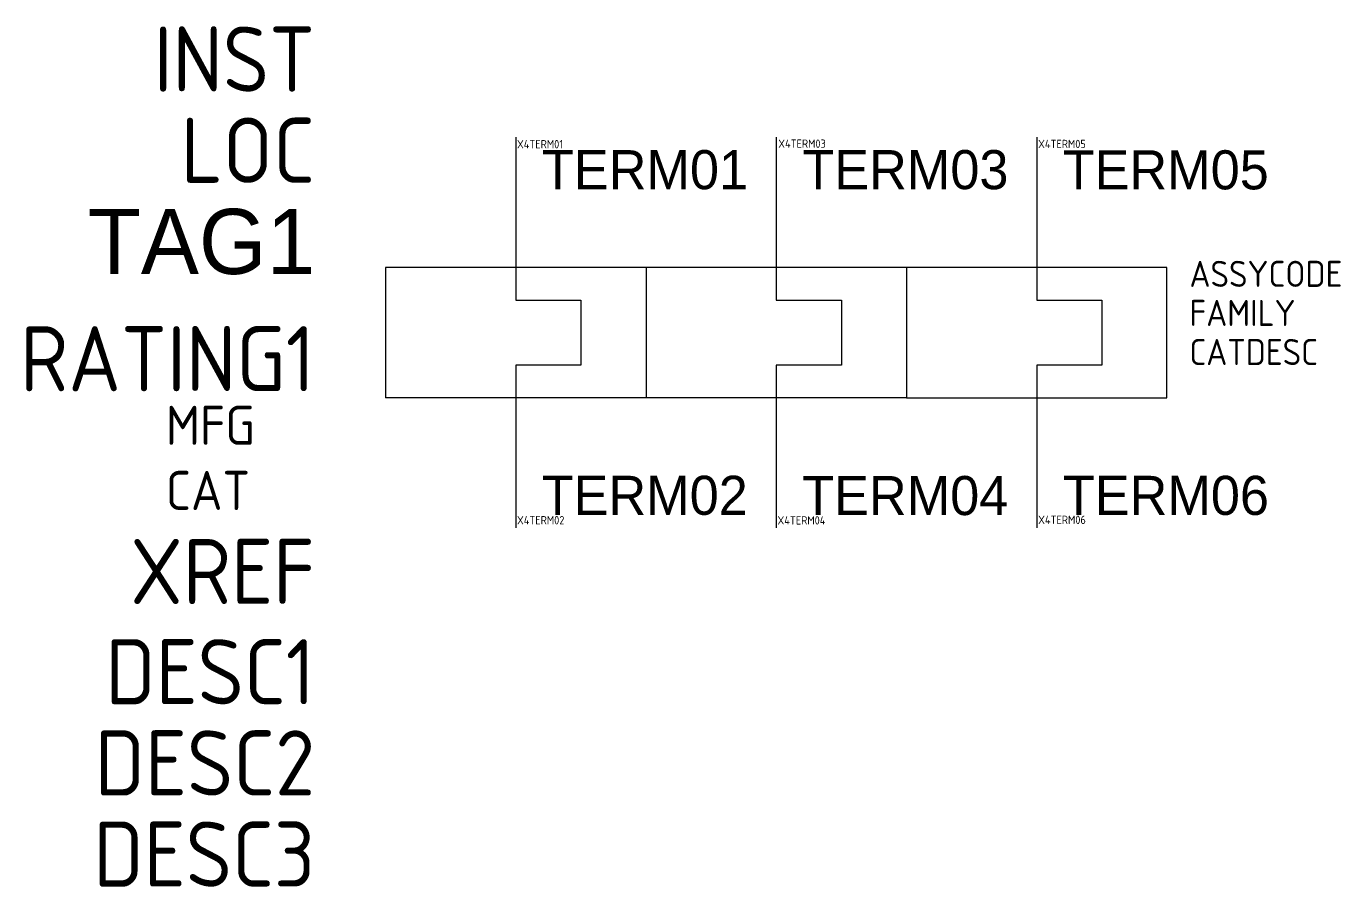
# Model space of a CAD drawing. Extents: x -38.8 to 11.7, y -21.3 to 11.8.
import ezdxf
from ezdxf.enums import TextEntityAlignment as Align

# ---------------------------------------------------------------- set-up
doc = ezdxf.new("R2010")
doc.units = 0
doc.header["$MEASUREMENT"] = 0
doc.styles.add('WD_IEC', font='isocp2.shx', dxfattribs={"width": 0.9, "height": 4})

msp = doc.modelspace()

# ---------------------------------------------------------------- linework, layer by layer
for p, q in [((-20, 7.5), (-20, 1.25)), ((-10, 7.5), (-10, 1.25)), ((0, 7.5), (0, 1.25)), ((-15, 2.5), (-25, 2.5)), ((-25, 2.5), (-25, -2.5)), ((-5, 2.5), (-15, 2.5)), ((-15, 2.5), (-15, -2.5)), ((-5, 2.5), (-5, -2.5)), ((5, 2.5), (-5, 2.5)), ((5, -2.5), (5, 2.5)), ((-20, 1.25), (-17.5, 1.25)), ((-17.5, 1.25), (-17.5, -1.25)), ((-10, 1.25), (-7.5, 1.25)), ((-7.5, 1.25), (-7.5, -1.25)), ((0, 1.25), (2.5, 1.25)), ((2.5, 1.25), (2.5, -1.25)), ((-20, -1.25), (-20, -7.5)), ((-17.5, -1.25), (-20, -1.25)), ((-10, -1.25), (-10, -7.5)), ((-7.5, -1.25), (-10, -1.25)), ((0, -1.25), (0, -7.5)), ((2.5, -1.25), (0, -1.25)), ((-15, -2.5), (-25, -2.5)), ((-5, -2.5), (-15, -2.5)), ((-5, -2.5), (5, -2.5))]:
    msp.add_line(p, q)

# ---------------------------------------------------------------- texts
at = {"style": 'WD_IEC'}
for tag, p in [('INST', (-27.709, 9.247)), ('LOC', (-27.709, 5.747)), ('RATING1', (-27.709, -2.253)), ('XREF', (-27.709, -10.418)), ('DESC1', (-27.709, -14.268)), ('DESC2', (-27.709, -17.768)), ('DESC3', (-27.709, -21.268))]:
    msp.add_attdef(tag, text='', height=2.5, dxfattribs=at).set_placement(p, align=Align.RIGHT)
at = {"style": 'WD_IEC', "flags": 1}
for tag, p, s, height in [('X4TERM01', (-19.955, 7.07), '', 0.32), ('X4TERM03', (-9.923, 7.09), '', 0.32), ('X4TERM05', (0.055, 7.079), '', 0.32), ('ASSYCODE', (5.866, 1.754), '', 1), ('FAMILY', (5.866, 0.254), 'OL_ACKO', 1), ('CATDESC', (5.866, -1.246), '', 1), ('MFG', (-33.443, -4.309), 'ACKO', 1.5), ('CAT', (-33.443, -6.809), 'РТ', 1.5), ('X4TERM02', (-19.955, -7.362), '', 0.32), ('X4TERM04', (-9.952, -7.368), '', 0.32), ('X4TERM06', (0.057, -7.347), '', 0.32)]:
    msp.add_attdef(tag, p, s, height=height, dxfattribs=at)
for tag, p, s in [('TERM01', (-18.997, 5.503), '1'), ('TERM03', (-8.998, 5.504), '3'), ('TERM05', (0.998, 5.496), '5'), ('TERM02', (-19.008, -6.996), '2'), ('TERM04', (-9.004, -7.006), '4'), ('TERM06', (1.005, -6.998), '6')]:
    msp.add_attdef(tag, p, s, height=1.5)
msp.add_attdef('TAG1', text='Q', height=2.5).set_placement((-27.709, 2.247), align=Align.RIGHT)

doc.saveas('drawing.dxf')
